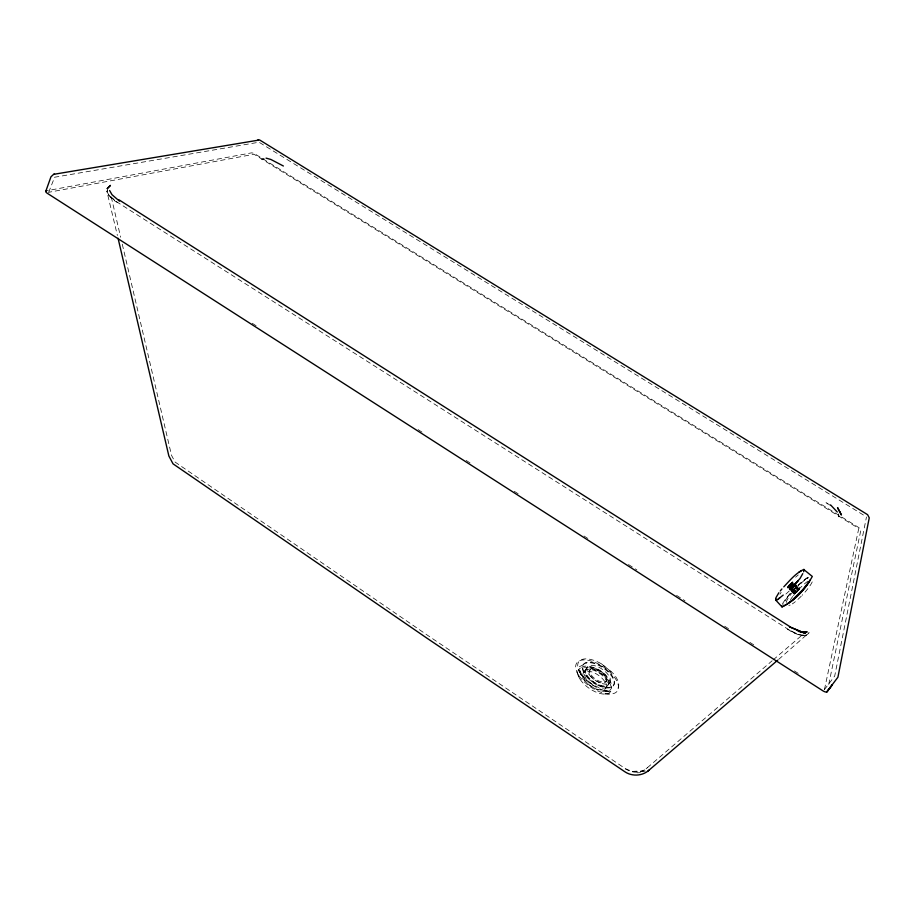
<?xml version="1.0" encoding="UTF-8"?>
<svg xmlns="http://www.w3.org/2000/svg" width="915" height="915" viewBox="0 0 915 915"><rect width="100%" height="100%" fill="white"/><g stroke="black" fill="none" stroke-linecap="round" stroke-linejoin="round"><path stroke-width="0.69" stroke-dasharray="4.58 3.43" d="M794.872 585.474L791.933 582.775L788.078 586.664L794.861 593.023L788.078 586.664L791.647 582.889L794.563 585.646L791.647 582.889C783.057 593.755 792.287 577.113 795.089 585.44M794.963 585.611L792.138 582.752L788.513 586.801L795.043 593.24L788.181 586.95L791.864 583.038L789.107 585.348L795.57 591.994L794.861 593.023M787.323 587.888L788.902 585.291L792.71 581.974L792.756 583.118L790.857 585.428L787.323 587.888L792.985 582.169M795.043 593.24L787.998 586.938L791.406 584.022L791.647 582.889L788.513 586.801L795.318 593.16L799.355 589.066L799.333 587.819L795.009 583.964L799.355 589.066M824.312 689.716L834.697 676.048L866.471 516.986M828.727 684.42L860.855 530.14A3.58 1.098 33.9 0 0 858.076 527.131L255.411 154.223A3.271 0.949 25 0 0 251.339 152.897L46.539 190.778M824.449 689.555L858.693 528.801L857.904 527.944L254.038 154.258L48.861 192.264M778.631 659.418L809.112 632.677C803.908 639.962 793.374 631.659 787.609 629.154C793.133 633.111 799.996 636.325 806.961 635.044C801.437 636.211 793.225 632.642 787.769 629.04L117.486 202.318L109.32 195.81L117.646 202.707C113.208 200.179 108.656 196.656 106.963 191.658L107.57 189.714L106.963 191.658L117.395 235.452M795.741 592.748L788.181 586.95M789.817 586.103L792.882 582.478L791.315 582.924L787.872 587.27L789.393 589.18L793.82 584.182M789.599 585.932L792.058 583.038L794.986 585.76M795.535 586.572L798.463 589.34L795.57 586.469M799.081 588.7L796.942 591.959L793.66 593.709L787.872 587.27M48.667 192.356L54.637 177.224L259.036 142.214L866.196 516.723M796.942 591.959L793.66 593.709L796.645 589.718L798.658 588.848L794.414 583.907M794.769 586.149L791.589 583.049M791.429 583.152L789.107 585.348L796.107 591.365L798.52 589.157M789.222 589.546L790.469 587.407L789.222 589.546L794.403 593.458M782.565 603.58C789.451 593 798.498 583.69 808.849 576.484M779.912 594.201L781.147 592.314M583.873 672.342L585.108 670.466M585.566 669.803L587.293 667.161M589.363 670.684L589.981 669.734M605.97 681.606L606.599 680.668M605.398 688.766A13.588 6.588 34.6 0 0 593.297 672.433A13.588 6.588 34.6 0 0 585.097 680.577A13.588 6.588 34.6 0 0 605.398 688.766L606.656 686.89A13.599 6.577 34.6 0 0 594.533 670.569A13.599 6.577 34.6 0 0 586.332 678.69A13.599 6.577 34.6 0 0 606.656 686.89M608.281 684.695A13.611 6.554 34.5 0 0 595.928 668.385A13.611 6.554 34.5 0 0 587.979 676.643A13.611 6.554 34.5 0 0 608.281 684.695L610.042 682.121M787.529 597.038L782.874 604.312L783.011 605.616M795.009 593.538L793.82 593L796.061 591.239M796.073 586.343L798.738 589.409L793.968 584.868M790.88 584.639C792.39 588.768 803.885 594.476 795.958 586.664L798.887 589.386L795.833 586.835M788.524 586.092L795.57 591.994L796.107 591.365L789.268 585.062M792.71 581.974L788.902 585.291M789.839 584.845L792.756 585.223L789.828 588.448L793.82 593M788.513 586.801L789.645 585.806M795.192 585.531L784.83 595.059M797.96 585.657L805.738 579.023L810.004 576.61M122.278 244.202L171.528 455.373L175.097 462.075L428.094 635.65L626.432 769.389C632.299 773.312 640.511 773.106 646.104 768.783L772.134 660.779M773.221 659.852L802.546 634.713M646.104 768.783L647.317 767.754M789.393 589.18L792.916 586.755M795.604 577.182L798.269 574.94M789.599 589.649L791.772 587.533L790.857 585.428M579.344 666.761L586.721 662.963M798.578 588.082L799.333 587.819M645.372 771.048L632.299 771.368L625.757 768.966L627.255 769.87M640.454 772.695L637.126 772.775M604.746 694.096L612.524 693.799M632.299 771.368L644.069 771.082M605.433 691.454L610.98 691.351L602.447 690.07L607.983 691.397C596.832 689.132 586.401 682.533 580.19 672.902M791.132 583.267L797.96 589.569M791.807 583.473L794.815 585.977M252.231 323.258L257.035 326.335M418.109 429.627L422.913 432.715M466.193 460.462L470.996 463.539M514.276 491.298L519.079 494.375M583.987 535.996L588.803 539.084M628.468 564.521L636.874 569.919M676.551 595.356L684.958 600.755M724.623 626.192L729.438 629.268M749.865 642.376L754.681 645.452M794.346 670.889L799.15 673.978M830.706 505.686L825.101 501.809L827.846 504.016M617.945 688.252A23.653 11.369 34.5 0 0 613.222 673.44L601.51 663.867A23.653 11.369 34.5 0 0 579.927 660.561A23.653 11.369 34.5 0 0 583.77 677.638L584.216 678.164L578.589 669.014L582.215 676.711L579.435 671.267L580.728 674.755M788.181 587.544L790.057 588.986M601.51 663.867L613.222 673.44M583.77 677.638L594.19 686.147M788.97 586.469L795.901 592.714M795.764 587.041L798.726 589.729L793.751 585.234M793.122 585.062L798.086 589.569L793.488 584.799M791.406 584.022L798.28 590.301M795.856 586.378L798.795 589.077M790.972 587.007L794.826 591.65M106.963 191.658L109.457 196.027M576.976 672.113L578.589 676.414M838.689 515.785L838.964 516.895L838.346 513.875M111.264 196.965L120.654 237.248M787.563 597.015A20.061 3.134 -46 0 1 797.96 585.68M812.223 581.894A17.557 3.237 -47.1 0 1 802.1 595.333M801.22 596.237A17.557 3.237 -47.1 0 1 792.344 603.9M790.137 605.078A17.557 3.237 -47.1 0 1 788.776 605.215M790.446 599.737A17.557 3.237 -47.1 0 1 792.745 596.466M793.419 595.585A17.557 3.237 -47.1 0 1 808.551 580.716M786.271 602.447A17.557 3.203 -47.1 0 1 795.192 589.18A17.557 3.203 -47.1 0 1 808.7 577.605M264.435 158.89L261.621 159.119L264.435 158.89M590.621 676.025A9.951 4.792 34.5 0 0 605.513 682.201A9.951 4.792 34.5 0 0 596.82 670.283A9.951 4.792 34.5 0 0 590.621 676.025M591.25 675.076A9.951 4.781 34.5 0 0 606.13 681.263A9.951 4.781 34.5 0 0 597.438 669.345A9.951 4.781 34.5 0 0 591.25 675.076M587.476 677.397A13.611 6.565 34.5 0 0 607.777 685.438A13.611 6.565 34.5 0 0 595.436 669.128A13.611 6.565 34.5 0 0 587.476 677.397M585.611 675.43A18.334 8.807 34.5 0 0 612.936 686.216A18.334 8.807 34.5 0 0 596.225 664.267A18.334 8.807 34.5 0 0 585.611 675.43M585.989 674.87A18.334 8.807 34.5 0 0 613.325 685.655A18.334 8.807 34.5 0 0 596.591 663.707A18.334 8.807 34.5 0 0 585.989 674.87M589.226 674.755A13.622 6.542 34.5 0 0 609.539 682.819A13.622 6.542 34.5 0 0 597.163 666.509A13.622 6.542 34.5 0 0 589.226 674.755M579.058 675.796A24.659 11.884 34.5 0 0 616.092 692.3A24.659 11.884 34.5 0 0 596.042 662.803A24.659 11.884 34.5 0 0 579.058 675.796M582.26 677.626A18.311 8.841 34.6 0 0 609.779 690.276A18.311 8.841 34.6 0 0 595.448 668.396A18.311 8.841 34.6 0 0 582.26 677.626M580.224 679.468A19.375 9.39 34.6 0 0 609.344 692.838A19.375 9.39 34.6 0 0 594.19 669.654A19.375 9.39 34.6 0 0 580.224 679.468"/><path stroke-width="1.37" d="M803.656 571.772L803.976 569.37C795.878 572.95 789.817 580.487 783.789 586.847M803.747 569.507L812.303 576.439C805.486 588.86 794.746 600.709 782.062 606.954L775.76 600.126L775.943 597.701L778.859 592.76M45.853 191.109L50.966 176.789L53.642 174.33L259.62 139.961L867.592 514.665L869.25 517.833L837.923 677.192L826.817 691.934L832.33 684.775L827.274 691.374A4.769 1.864 36.7 0 1 822.894 690.814L47.328 193.317A4.335 1.521 21.5 0 1 46.539 190.778M802.741 573.659L799.985 578.554L794.048 585.188M809.295 581.357L802.592 589.82L792.081 600.217M780.289 590.953L781.902 588.963M793.785 585.04L798.063 581.036M783.217 595.07L777.235 599.908L775.806 599.897L775.657 598.776M118.058 238.232L168.875 456.036L173.049 463.848L426.607 637.938L624.922 771.803C632.276 776.766 642.856 776.046 649.307 769.915M647.889 771.116L777.693 660.218M778.207 599.096L779.706 597.838M788.49 603.099L791.189 600.938M798.898 572.218L801.14 570.891M784.235 605.673L786.911 604.197M788.021 603.214L790.228 602.024A17.557 3.203 -47.1 0 0 810.095 580.019M257.824 139.949L258.556 139.835M53.642 174.33L54.534 174.182M802.935 632.162L807.179 631.865L801.78 632.322L798.097 631.259M266.059 158.123L270.886 159.473L283.387 166.004M118.973 199.813L789.531 626.409M119.522 201.197L111.985 194.689L109.606 190.492M830.545 504.886L837.282 512.045M781.696 605.719L782.062 606.954M110.383 185.471L107.261 188.582L110.383 185.471M805.006 633.317L789.496 626.809L805.006 633.317M839.638 511.577L837.545 507.619L841.445 515.008L839.638 511.577"/></g></svg>
